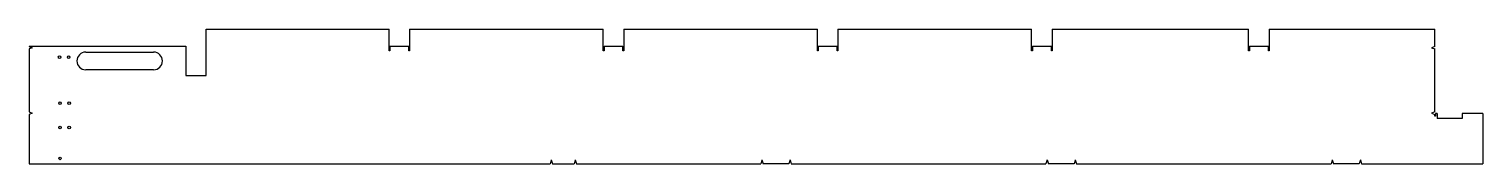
# Model space of a CAD drawing. Extents: x 62 to 3681, y 71 to 407.
import ezdxf

# ---------------------------------------------------------------- set-up
doc = ezdxf.new("R2010")
doc.units = 0
doc.layers.get('0').update_dxf_attribs({"linetype": 'CONTINUOUS'})

msp = doc.modelspace()

# ---------------------------------------------------------------- linework, layer by layer
for p, q in [((502.6, 407), (957.9, 407)), ((502.6, 291), (502.6, 407)), ((957.9, 353), (957.9, 407)), ((1008.9, 407), (1491.2, 407)), ((1008.9, 407), (1008.9, 353)), ((1491.2, 353), (1491.2, 407)), ((1542.2, 407), (2024.5, 407)), ((1542.2, 407), (1542.2, 353)), ((2024.5, 353), (2024.5, 407)), ((2075.5, 407), (2557.8, 407)), ((2075.5, 407), (2075.5, 353)), ((2557.8, 353), (2557.8, 407)), ((2608.8, 407), (3098.1, 407)), ((2608.8, 407), (2608.8, 353)), ((3098.1, 353), (3098.1, 407)), ((3149.1, 407), (3561.4, 407)), ((3149.1, 407), (3149.1, 353)), ((3561.4, 363.5), (3561.4, 407)), ((61.6, 364), (451.6, 364)), ((61.6, 364), (61.6, 363.5)), ((61.6, 363.5), (69.6, 360.5)), ((451.6, 364), (451.6, 291)), ((959.9, 364), (1006.9, 364)), ((959.9, 364), (959.9, 353)), ((1006.9, 353), (1006.9, 364)), ((1493.2, 364), (1540.2, 364)), ((1493.2, 364), (1493.2, 353)), ((1540.2, 353), (1540.2, 364)), ((2026.5, 364), (2073.5, 364)), ((2026.5, 364), (2026.5, 353)), ((2073.5, 353), (2073.5, 364)), ((2559.8, 364), (2606.8, 364)), ((2559.8, 364), (2559.8, 353)), ((2606.8, 353), (2606.8, 364)), ((3100.1, 364), (3147.1, 364)), ((3100.1, 364), (3100.1, 353)), ((3147.1, 353), (3147.1, 364)), ((3561.4, 363.5), (3553.4, 360.5)), ((69.6, 360.5), (61.6, 357.5)), ((61.6, 357.5), (61.6, 200.5)), ((202.5, 349.5), (371.6, 349.5)), ((959.9, 353), (957.9, 353)), ((1008.9, 353), (1006.9, 353)), ((1493.2, 353), (1491.2, 353)), ((1542.2, 353), (1540.2, 353)), ((2026.5, 353), (2024.5, 353)), ((2075.5, 353), (2073.5, 353)), ((2559.8, 353), (2557.8, 353)), ((2608.8, 353), (2606.8, 353)), ((3100.1, 353), (3098.1, 353)), ((3149.1, 353), (3147.1, 353)), ((3553.4, 360.5), (3561.4, 357.5)), ((3561.4, 200.5), (3561.4, 357.5)), ((371.6, 305.5), (202.5, 305.5)), ((451.6, 291), (502.6, 291)), ((61.6, 200.5), (69.6, 197.5)), ((69.6, 197.5), (61.6, 194.5)), ((61.6, 194.5), (61.6, 71)), ((3561.4, 200.5), (3553.4, 197.5)), ((3553.4, 197.5), (3561.4, 194.5)), ((3561.4, 190), (3561.4, 194.5)), ((3563.4, 190), (3561.4, 190)), ((3567.4, 197), (3563.4, 197)), ((3563.4, 197), (3563.4, 190)), ((3567.4, 197), (3567.4, 184)), ((3629.9, 184), (3567.4, 184)), ((3681.4, 197), (3629.9, 197)), ((3629.9, 197), (3629.9, 184)), ((3681.4, 197), (3681.4, 71)), ((1361.6, 81), (1358.6, 71)), ((1361.6, 81), (1364.6, 71)), ((1421.6, 81), (1418.6, 71)), ((1421.6, 81), (1424.6, 71)), ((1886.4, 81), (1883.4, 71)), ((1886.4, 81), (1889.4, 71)), ((1956.4, 81), (1953.4, 71)), ((1956.4, 81), (1959.4, 71)), ((2596.4, 81), (2593.4, 71)), ((2596.4, 81), (2599.4, 71)), ((2666.4, 81), (2663.4, 71)), ((2666.4, 81), (2669.4, 71)), ((3306.4, 81), (3303.4, 71)), ((3306.4, 81), (3309.4, 71)), ((3376.4, 81), (3373.4, 71)), ((3376.4, 81), (3379.4, 71)), ((61.6, 71), (1358.6, 71)), ((1364.6, 71), (1418.6, 71)), ((1424.6, 71), (1883.4, 71)), ((1953.4, 71), (1889.4, 71)), ((1959.4, 71), (2593.4, 71)), ((2663.4, 71), (2599.4, 71)), ((2669.4, 71), (3303.4, 71)), ((3373.4, 71), (3309.4, 71)), ((3379.4, 71), (3681.4, 71))]:
    msp.add_line(p, q)
for centre in [(137.6, 337.2), (160.1, 337.2), (138.6, 222.6), (161.2, 222.6), (138.6, 161.8), (161.2, 161.8), (138.6, 84.8)]:
    msp.add_circle(centre, 3.25)
for centre, start, end in [((202.5, 327.5), 90, 270), ((371.6, 327.5), 270, 90)]:
    msp.add_arc(centre, 22, start, end)

doc.saveas('drawing.dxf')
